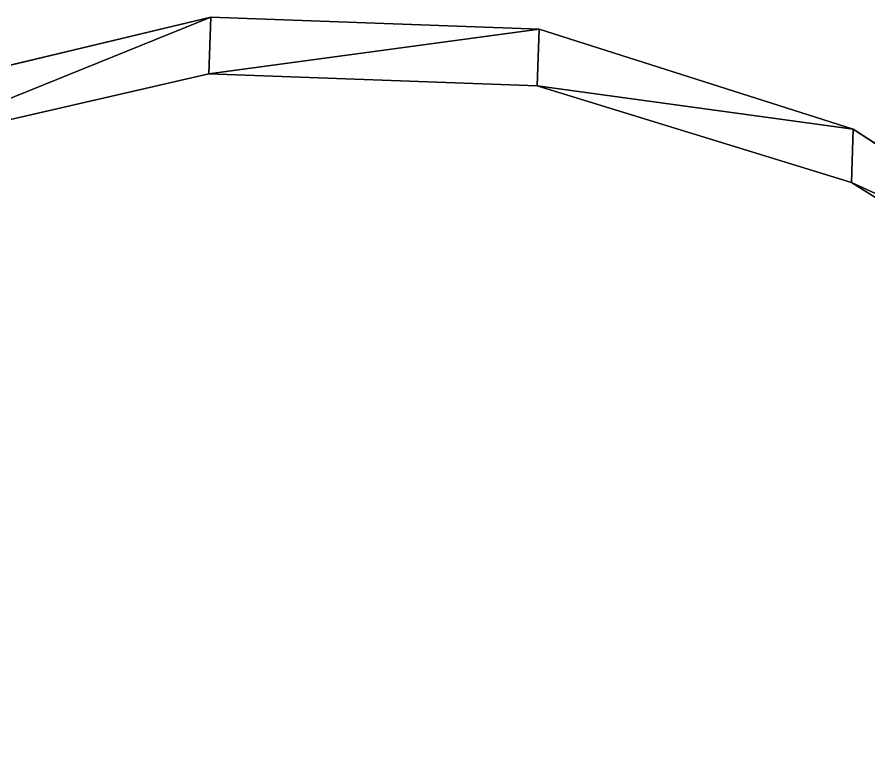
# Model space of a CAD drawing. Header units: metres. Extents: x 0 to 0.292, y 0 to 0.484.
# Drawn here: x 0.18893 to 0.22345, y 0.45355 to 0.48372 of the extents above; entities that cross this region are included whole.
import ezdxf

# ---------------------------------------------------------------- set-up
doc = ezdxf.new("R2010")
doc.units = ezdxf.units.M

msp = doc.modelspace()

# ---------------------------------------------------------------- linework, layer by layer
at = {"layer": 'Material77'}
for points in [[(0.183805, 0.480606, 0.074534), (0.196787, 0.483718, 0.073207), (0.183725, 0.47844)], [(0.183725, 0.47844), (0.196787, 0.483718, 0.073207), (0.196703, 0.481413)], [(0.196787, 0.483718, 0.073207), (0.210092, 0.483232, 0.071833), (0.196703, 0.481413)], [(0.196703, 0.481413), (0.210092, 0.483232, 0.071833), (0.210008, 0.480927)], [(0.210092, 0.483232, 0.071833), (0.222812, 0.47918, 0.070506), (0.210008, 0.480927)], [(0.210008, 0.480927), (0.222812, 0.47918, 0.070506), (0.222733, 0.477014)], [(0.222812, 0.47918, 0.070506), (0.234082, 0.471838, 0.069316), (0.222733, 0.477014)], [(0.222733, 0.477014), (0.234082, 0.471838, 0.069316), (0.234012, 0.469941)]]:
    msp.add_3dface(points, dxfattribs=at)
for points, invisible_edges in [([(0.183805, 0.480606, 0.074534), (0.222812, 0.47918, 0.070506), (0.196787, 0.483718, 0.073207)], 3), ([(0.196787, 0.483718, 0.073207), (0.222812, 0.47918, 0.070506), (0.210092, 0.483232, 0.071833)], 1), ([(0.234012, 0.469941), (0.183725, 0.47844), (0.196703, 0.481413)], 13), ([(0.234012, 0.469941), (0.196703, 0.481413), (0.222733, 0.477014)], 3), ([(0.222733, 0.477014), (0.196703, 0.481413), (0.210008, 0.480927)], 1), ([(0.172029, 0.474106, 0.075724), (0.234082, 0.471838, 0.069316), (0.183805, 0.480606, 0.074534)], 3), ([(0.183805, 0.480606, 0.074534), (0.234082, 0.471838, 0.069316), (0.222812, 0.47918, 0.070506)], 13), ([(0.243076, 0.460189), (0.17196, 0.472208), (0.183725, 0.47844)], 13), ([(0.243076, 0.460189), (0.183725, 0.47844), (0.234012, 0.469941)], 3), ([(0.162264, 0.464663, 0.076696), (0.243132, 0.461708, 0.068344), (0.172029, 0.474106, 0.075724)], 3), ([(0.172029, 0.474106, 0.075724), (0.243132, 0.461708, 0.068344), (0.234082, 0.471838, 0.069316)], 13), ([(0.243076, 0.460189), (0.162208, 0.463144), (0.17196, 0.472208)], 13), ([(0.155173, 0.452919, 0.077383), (0.249346, 0.449478, 0.067657), (0.162264, 0.464663, 0.076696)], 3), ([(0.162264, 0.464663, 0.076696), (0.249346, 0.449478, 0.067657), (0.243132, 0.461708, 0.068344)], 13), ([(0.252282, 0.435446), (0.155135, 0.451865), (0.162208, 0.463144)], 13), ([(0.252282, 0.435446), (0.162208, 0.463144), (0.249308, 0.448423)], 3), ([(0.249308, 0.448423), (0.162208, 0.463144), (0.243076, 0.460189)], 3)]:
    msp.add_3dface(points, dxfattribs=dict(at, invisible_edges=invisible_edges))

doc.saveas('drawing.dxf')
